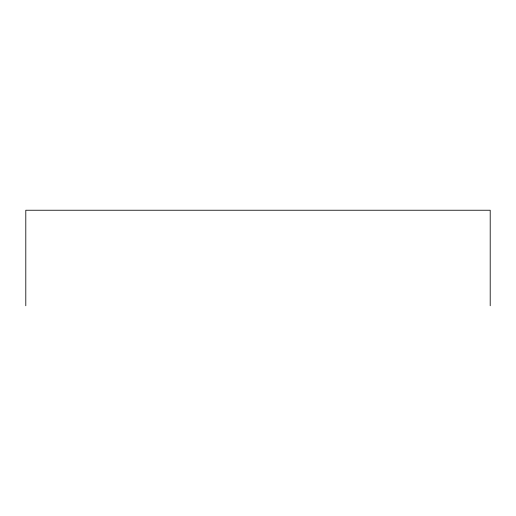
<?xml version="1.0" encoding="UTF-8"?>
<svg xmlns="http://www.w3.org/2000/svg" width="516" height="516" viewBox="0 0 516 516"><rect width="100%" height="100%" fill="white"/><g stroke="black" fill="none" stroke-linecap="round" stroke-linejoin="round"><path stroke-width="0.77" d="M490.2 305.762L490.2 210.238L25.8 210.238L25.8 305.762"/></g></svg>
